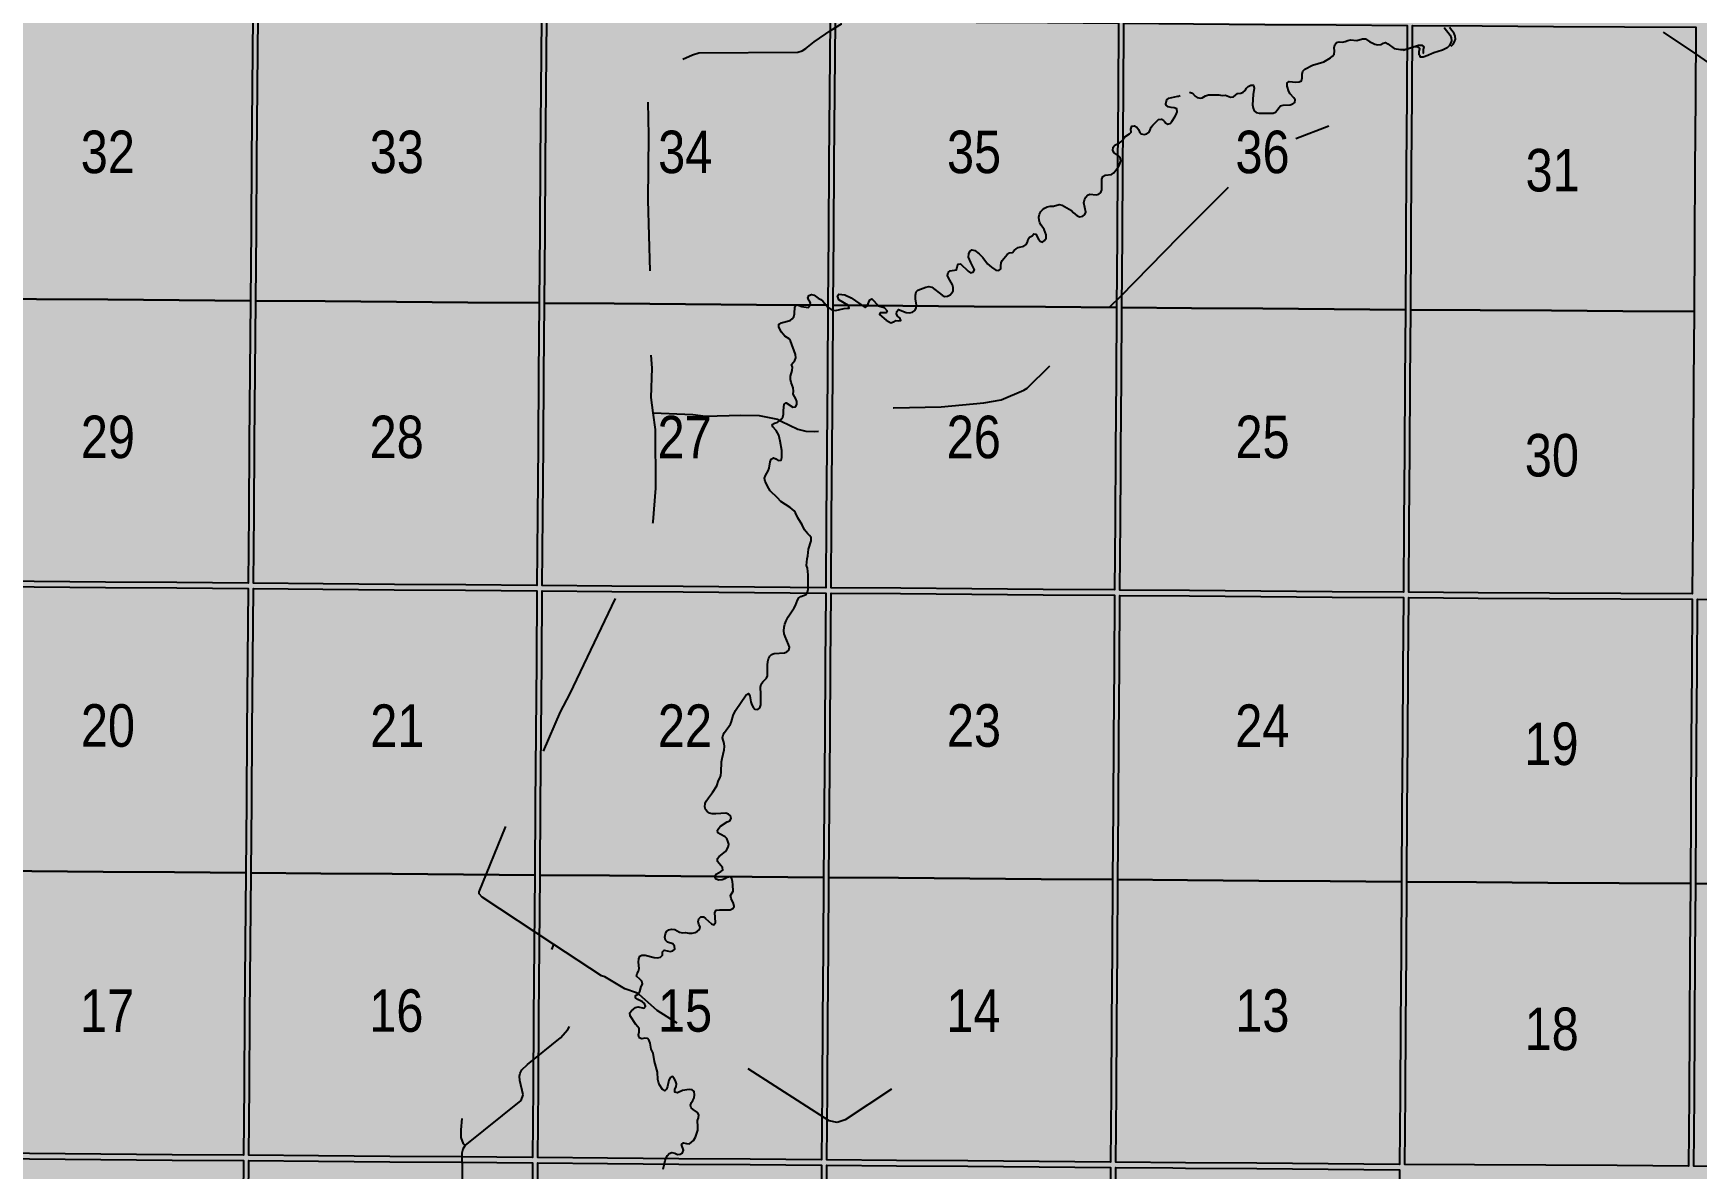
# Model space of a CAD drawing. Extents: x 403018 to 417191, y 6033193 to 6042673.
# Drawn here: x 413445.5 to 413758.8, y 6037053.8 to 6037267.7 of the extents above; entities that cross this region are included whole.
import ezdxf

# ---------------------------------------------------------------- set-up
doc = ezdxf.new("R2010")
doc.units = 0
doc.header["$LTSCALE"] = 5
doc.linetypes.add('DASHED2', pattern=[9.525, 6.35, -3.175])
for name, color, linetype in [('Quarters', 8, 'Continuous'), ('RoadSeg', 57, 'DASHED2'), ('T-CREEK', 160, 'Continuous'), ('T-WATER', 160, 'Continuous')]:
    doc.layers.add(name, color=color, linetype=linetype)
doc.layers.add('ROUTE-MAP-BACKGROUND-H', color=7, linetype='Continuous', true_color=0xf0ebff)
doc.styles.add('120', font='ARIALN.TTF', dxfattribs={"height": 13})

msp = doc.modelspace()

# ---------------------------------------------------------------- hatches: boundary and pattern name
at = {"layer": 'ROUTE-MAP-BACKGROUND-H'}
h = msp.add_hatch(color=256, dxfattribs=at)
h.dxf.hatch_style = 1
h.paths.add_polyline_path([(412923.423, 6037807.465), (416092.9, 6037807.465), (416092.9, 6035965.758), (412923.423, 6035965.758)])

# ---------------------------------------------------------------- linework, layer by layer
at = {"layer": 'Quarters'}
for points in [[(413446.149, 6037217.647), (413433.056, 6037217.751), (413433.17, 6037231.138), (413433.284, 6037244.526), (413433.398, 6037257.913), (413433.411, 6037259.37), (413433.512, 6037271.3), (413446.601, 6037271.196), (413460.024, 6037271.089), (413473.448, 6037270.983), (413486.871, 6037270.877), (413486.762, 6037257.49), (413486.653, 6037244.103), (413486.543, 6037230.716), (413486.434, 6037217.329), (413473.006, 6037217.435), (413459.577, 6037217.541), (413446.149, 6037217.647)], [(413500.532, 6037217.218), (413487.438, 6037217.321), (413487.548, 6037230.708), (413487.657, 6037244.095), (413487.766, 6037257.482), (413487.876, 6037270.869), (413500.965, 6037270.767), (413514.389, 6037270.662), (413527.812, 6037270.558), (413541.236, 6037270.453), (413541.132, 6037257.066), (413541.027, 6037243.678), (413540.922, 6037230.291), (413540.818, 6037216.903), (413527.389, 6037217.008), (413513.961, 6037217.113), (413500.532, 6037217.218)], [(413595.301, 6037229.866), (413595.201, 6037216.478), (413581.772, 6037216.583), (413568.344, 6037216.688), (413554.916, 6037216.793), (413541.822, 6037216.896), (413541.927, 6037230.283), (413542.031, 6037243.67), (413542.136, 6037257.058), (413542.24, 6037270.445), (413555.329, 6037270.343), (413568.753, 6037270.238), (413582.177, 6037270.133), (413595.6, 6037270.028), (413595.5, 6037256.641), (413595.4, 6037243.253), (413595.301, 6037229.866)], [(413649.679, 6037229.441), (413649.584, 6037216.053), (413636.155, 6037216.158), (413622.727, 6037216.263), (413609.298, 6037216.368), (413596.205, 6037216.47), (413596.305, 6037229.858), (413596.405, 6037243.246), (413596.505, 6037256.633), (413596.604, 6037270.021), (413609.693, 6037269.918), (413623.117, 6037269.814), (413636.54, 6037269.709), (413649.964, 6037269.604), (413649.869, 6037256.216), (413649.774, 6037242.829), (413649.679, 6037229.441)], [(413704.055, 6037229.009), (413703.964, 6037215.621), (413690.537, 6037215.728), (413677.109, 6037215.835), (413663.681, 6037215.941), (413650.588, 6037216.045), (413650.683, 6037229.433), (413650.778, 6037242.821), (413650.873, 6037256.209), (413650.968, 6037269.596), (413664.056, 6037269.492), (413677.48, 6037269.386), (413690.903, 6037269.279), (413704.325, 6037269.172), (413704.235, 6037255.785), (413704.145, 6037242.397), (413704.055, 6037229.009)], [(413718.062, 6037215.54), (413704.969, 6037215.615), (413705.059, 6037229.003), (413705.149, 6037242.391), (413705.24, 6037255.779), (413705.33, 6037269.166), (413718.418, 6037269.091), (413731.841, 6037269.014), (413745.264, 6037268.937), (413758.687, 6037268.86), (413758.602, 6037255.472), (413758.516, 6037242.084), (413758.431, 6037228.696), (413758.345, 6037215.309), (413744.917, 6037215.386), (413731.49, 6037215.463), (413718.062, 6037215.54)], [(413445.7, 6037164.433), (413432.602, 6037164.537), (413432.713, 6037177.589), (413432.827, 6037190.977), (413432.941, 6037204.364), (413433.056, 6037217.751), (413446.149, 6037217.647), (413459.577, 6037217.541), (413473.006, 6037217.435), (413486.434, 6037217.329), (413486.324, 6037203.941), (413486.215, 6037190.554), (413486.106, 6037177.167), (413485.999, 6037164.115), (413472.566, 6037164.221), (413459.133, 6037164.327), (413445.7, 6037164.433)], [(413500.102, 6037164.004), (413487.003, 6037164.107), (413487.11, 6037177.159), (413487.219, 6037190.546), (413487.329, 6037203.934), (413487.438, 6037217.321), (413500.532, 6037217.218), (413513.961, 6037217.113), (413527.389, 6037217.008), (413540.818, 6037216.903), (413540.713, 6037203.516), (413540.608, 6037190.129), (413540.504, 6037176.741), (413540.402, 6037163.689), (413526.968, 6037163.794), (413513.535, 6037163.899), (413500.102, 6037164.004)], [(413594.901, 6037176.315), (413594.804, 6037163.263), (413581.371, 6037163.368), (413567.937, 6037163.473), (413554.504, 6037163.578), (413541.406, 6037163.681), (413541.508, 6037176.733), (413541.613, 6037190.121), (413541.717, 6037203.508), (413541.822, 6037216.896), (413554.916, 6037216.793), (413568.344, 6037216.688), (413581.772, 6037216.583), (413595.201, 6037216.478), (413595.101, 6037203.091), (413595.001, 6037189.703), (413594.901, 6037176.315)], [(413649.298, 6037175.889), (413649.205, 6037162.837), (413635.772, 6037162.942), (413622.339, 6037163.047), (413608.906, 6037163.152), (413595.808, 6037163.255), (413595.905, 6037176.307), (413596.005, 6037189.695), (413596.105, 6037203.083), (413596.205, 6037216.47), (413609.298, 6037216.368), (413622.727, 6037216.263), (413636.155, 6037216.158), (413649.584, 6037216.053), (413649.488, 6037202.665), (413649.393, 6037189.277), (413649.298, 6037175.889)], [(413703.693, 6037175.458), (413703.605, 6037162.405), (413690.173, 6037162.512), (413676.74, 6037162.618), (413663.308, 6037162.725), (413650.21, 6037162.829), (413650.302, 6037175.881), (413650.371, 6037185.573), (413650.398, 6037189.269), (413650.493, 6037202.657), (413650.588, 6037216.045), (413663.681, 6037215.941), (413677.109, 6037215.835), (413690.537, 6037215.728), (413703.964, 6037215.621), (413703.874, 6037202.233), (413703.784, 6037188.846), (413703.693, 6037175.458)], [(413717.707, 6037162.324), (413704.61, 6037162.399), (413704.698, 6037175.452), (413704.788, 6037188.84), (413704.878, 6037202.228), (413704.969, 6037215.615), (413718.062, 6037215.54), (413731.49, 6037215.463), (413744.917, 6037215.386), (413758.345, 6037215.309), (413758.26, 6037201.921), (413758.174, 6037188.533), (413758.089, 6037175.145), (413758.005, 6037162.092), (413744.573, 6037162.169), (413731.14, 6037162.247), (413717.707, 6037162.324)], [(413445.239, 6037109.88), (413432.136, 6037109.984), (413432.25, 6037123.371), (413432.365, 6037136.758), (413432.479, 6037150.145), (413432.593, 6037163.533), (413445.691, 6037163.429), (413459.124, 6037163.323), (413472.558, 6037163.217), (413485.991, 6037163.11), (413485.881, 6037149.723), (413485.772, 6037136.336), (413485.663, 6037122.949), (413485.553, 6037109.562), (413472.115, 6037109.668), (413458.677, 6037109.774), (413445.239, 6037109.88)], [(413499.661, 6037109.451), (413486.557, 6037109.554), (413486.667, 6037122.941), (413486.776, 6037136.328), (413486.886, 6037149.716), (413486.995, 6037163.103), (413500.094, 6037163), (413513.527, 6037162.895), (413526.961, 6037162.79), (413540.394, 6037162.684), (413540.289, 6037149.297), (413540.185, 6037135.91), (413540.08, 6037122.522), (413539.975, 6037109.135), (413526.537, 6037109.24), (413513.099, 6037109.346), (413499.661, 6037109.451)], [(413594.497, 6037122.096), (413594.397, 6037108.708), (413580.959, 6037108.813), (413567.521, 6037108.919), (413554.083, 6037109.024), (413540.98, 6037109.127), (413541.084, 6037122.514), (413541.189, 6037135.902), (413541.294, 6037149.289), (413541.398, 6037162.677), (413554.497, 6037162.574), (413567.93, 6037162.469), (413581.363, 6037162.364), (413594.796, 6037162.258), (413594.696, 6037148.871), (413594.596, 6037135.483), (413594.497, 6037122.096)], [(413648.913, 6037121.669), (413648.818, 6037108.281), (413635.38, 6037108.386), (413621.942, 6037108.492), (413608.504, 6037108.597), (413595.401, 6037108.7), (413595.501, 6037122.088), (413595.601, 6037135.475), (413595.701, 6037148.863), (413595.8, 6037162.25), (413608.899, 6037162.148), (413622.332, 6037162.043), (413635.765, 6037161.937), (413649.198, 6037161.832), (413649.103, 6037148.444), (413649.008, 6037135.057), (413648.913, 6037121.669)], [(413703.328, 6037121.237), (413703.237, 6037107.849), (413689.8, 6037107.956), (413676.363, 6037108.063), (413662.925, 6037108.169), (413649.822, 6037108.273), (413649.917, 6037121.661), (413650.012, 6037135.049), (413650.107, 6037148.437), (413650.203, 6037161.824), (413663.301, 6037161.721), (413676.733, 6037161.614), (413690.166, 6037161.507), (413703.599, 6037161.401), (413703.508, 6037148.013), (413703.418, 6037134.625), (413703.328, 6037121.237)], [(413717.344, 6037107.768), (413704.242, 6037107.843), (413704.332, 6037121.231), (413704.422, 6037134.619), (413704.513, 6037148.007), (413704.603, 6037161.395), (413717.701, 6037161.32), (413731.134, 6037161.242), (413744.566, 6037161.165), (413757.999, 6037161.088), (413757.913, 6037147.7), (413757.828, 6037134.312), (413757.742, 6037120.924), (413757.657, 6037107.537), (413744.219, 6037107.614), (413730.782, 6037107.691), (413717.344, 6037107.768)], [(413771.764, 6037107.455), (413758.661, 6037107.531), (413758.747, 6037120.919), (413758.832, 6037134.306), (413758.918, 6037147.694), (413759.003, 6037161.082), (413772.101, 6037161.007), (413785.534, 6037160.93), (413798.967, 6037160.852), (413812.399, 6037160.775), (413812.319, 6037147.387), (413812.238, 6037133.999), (413812.157, 6037120.612), (413812.077, 6037107.224), (413798.639, 6037107.301), (413785.202, 6037107.378), (413771.764, 6037107.455)], [(413444.79, 6037056.666), (413431.682, 6037056.769), (413431.794, 6037069.822), (413431.908, 6037083.209), (413432.022, 6037096.596), (413432.136, 6037109.984), (413445.239, 6037109.88), (413458.677, 6037109.774), (413472.115, 6037109.668), (413485.553, 6037109.562), (413485.444, 6037096.175), (413485.334, 6037082.787), (413485.225, 6037069.4), (413485.118, 6037056.348), (413471.676, 6037056.454), (413458.233, 6037056.56), (413444.79, 6037056.666)], [(413499.231, 6037056.237), (413486.123, 6037056.34), (413486.229, 6037069.392), (413486.339, 6037082.78), (413486.448, 6037096.167), (413486.557, 6037109.554), (413499.661, 6037109.451), (413513.099, 6037109.346), (413526.537, 6037109.24), (413539.975, 6037109.135), (413539.871, 6037095.747), (413539.766, 6037082.36), (413539.661, 6037068.972), (413539.559, 6037055.92), (413526.116, 6037056.026), (413512.674, 6037056.131), (413499.231, 6037056.237)], [(413594.097, 6037068.545), (413594, 6037055.492), (413580.557, 6037055.598), (413567.114, 6037055.704), (413553.672, 6037055.809), (413540.564, 6037055.912), (413540.666, 6037068.965), (413540.77, 6037082.352), (413540.875, 6037095.74), (413540.98, 6037109.127), (413554.083, 6037109.024), (413567.521, 6037108.919), (413580.959, 6037108.813), (413594.397, 6037108.708), (413594.297, 6037095.32), (413594.197, 6037081.933), (413594.097, 6037068.545)], [(413648.533, 6037068.117), (413648.44, 6037055.064), (413634.997, 6037055.17), (413621.554, 6037055.276), (413608.112, 6037055.381), (413595.004, 6037055.484), (413595.101, 6037068.537), (413595.201, 6037081.925), (413595.301, 6037095.312), (413595.401, 6037108.7), (413608.504, 6037108.597), (413621.942, 6037108.492), (413635.38, 6037108.386), (413648.818, 6037108.281), (413648.723, 6037094.893), (413648.628, 6037081.505), (413648.533, 6037068.117)], [(413702.966, 6037067.686), (413702.878, 6037054.633), (413689.436, 6037054.739), (413675.994, 6037054.846), (413662.552, 6037054.953), (413649.444, 6037055.057), (413649.537, 6037068.109), (413649.632, 6037081.497), (413649.727, 6037094.885), (413649.822, 6037108.273), (413662.925, 6037108.169), (413676.363, 6037108.063), (413689.8, 6037107.956), (413703.237, 6037107.849), (413703.147, 6037094.461), (413703.057, 6037081.074), (413702.966, 6037067.686)], [(413716.99, 6037054.552), (413703.883, 6037054.627), (413703.971, 6037067.68), (413704.061, 6037081.068), (413704.151, 6037094.456), (413704.242, 6037107.843), (413717.344, 6037107.768), (413730.782, 6037107.691), (413744.219, 6037107.614), (413757.657, 6037107.537), (413757.571, 6037094.149), (413757.486, 6037080.761), (413757.4, 6037067.373), (413757.317, 6037054.32), (413743.875, 6037054.397), (413730.432, 6037054.474), (413716.99, 6037054.552)], [(413771.429, 6037054.239), (413758.321, 6037054.314), (413758.405, 6037067.367), (413758.49, 6037080.755), (413758.576, 6037094.143), (413758.661, 6037107.531), (413771.764, 6037107.455), (413785.202, 6037107.378), (413798.639, 6037107.301), (413812.077, 6037107.224), (413811.996, 6037093.836), (413811.915, 6037080.448), (413811.835, 6037067.06), (413811.756, 6037054.007), (413798.313, 6037054.084), (413784.871, 6037054.162), (413771.429, 6037054.239)], [(413444.329, 6037002.113), (413431.217, 6037002.216), (413431.331, 6037015.603), (413431.445, 6037028.991), (413431.559, 6037042.378), (413431.674, 6037055.765), (413444.781, 6037055.662), (413458.224, 6037055.556), (413471.667, 6037055.45), (413485.11, 6037055.344), (413485.001, 6037041.956), (413484.891, 6037028.569), (413484.782, 6037015.182), (413484.672, 6037001.795), (413477.482, 6037001.851), (413471.225, 6037001.901), (413457.777, 6037002.007), (413444.329, 6037002.113)], [(413498.79, 6037001.684), (413485.677, 6037001.787), (413485.786, 6037015.174), (413485.896, 6037028.561), (413486.005, 6037041.949), (413486.114, 6037055.336), (413499.222, 6037055.233), (413512.666, 6037055.127), (413526.109, 6037055.021), (413539.552, 6037054.916), (413539.447, 6037041.528), (413539.342, 6037028.141), (413539.238, 6037014.754), (413539.133, 6037001.366), (413525.685, 6037001.472), (413512.238, 6037001.578), (413498.79, 6037001.684)], [(413593.692, 6037014.325), (413593.593, 6037000.938), (413580.145, 6037001.043), (413566.698, 6037001.149), (413553.25, 6037001.255), (413540.137, 6037001.358), (413540.242, 6037014.746), (413540.347, 6037028.133), (413540.451, 6037041.521), (413540.556, 6037054.908), (413553.664, 6037054.805), (413567.107, 6037054.699), (413580.549, 6037054.594), (413593.992, 6037054.488), (413593.892, 6037041.1), (413593.792, 6037027.713), (413593.692, 6037014.325)], [(413648.147, 6037013.897), (413648.052, 6037000.509), (413634.605, 6037000.615), (413621.157, 6037000.721), (413607.71, 6037000.826), (413605.174, 6037000.846), (413594.597, 6037000.93), (413594.697, 6037014.317), (413594.797, 6037027.705), (413594.897, 6037041.093), (413594.996, 6037054.48), (413608.104, 6037054.377), (413621.547, 6037054.272), (413634.99, 6037054.166), (413648.433, 6037054.06), (413648.338, 6037040.672), (413648.242, 6037027.285), (413648.147, 6037013.897)], [(413702.601, 6037013.465), (413702.51, 6037000.077), (413689.063, 6037000.184), (413675.616, 6037000.29), (413663.792, 6037000.384), (413662.169, 6037000.396), (413649.056, 6037000.501), (413649.152, 6037013.889), (413649.247, 6037027.277), (413649.342, 6037040.664), (413649.437, 6037054.052), (413660.164, 6037053.967), (413662.545, 6037053.948), (413675.987, 6037053.842), (413689.429, 6037053.735), (413702.872, 6037053.628), (413702.781, 6037040.241), (413702.691, 6037026.853), (413702.601, 6037013.465)]]:
    msp.add_lwpolyline(points, close=True, dxfattribs=at)
at = {"layer": 'RoadSeg', "flags": 128}
for points in [[(413526.871, 6037058.189), (413537.427, 6037066.648), (413537.793, 6037067.747), (413537.16, 6037070.411), (413537.127, 6037071.276), (413537.227, 6037071.842), (413537.56, 6037072.442), (413538.592, 6037073.474), (413544.852, 6037078.502), (413546.185, 6037080.067), (413547.217, 6037081.699), (413547.317, 6037082.765), (413546.617, 6037085.063), (413543.82, 6037089.458), (413543.254, 6037090.623), (413542.855, 6037091.922), (413542.688, 6037093.121), (413542.755, 6037093.92), (413543.554, 6037096.051), (413530.067, 6037104.943), (413529.501, 6037105.575), (413529.501, 6037105.975), (413534.463, 6037118.163), (413538.792, 6037127.22), (413541.423, 6037132.049), (413544.852, 6037139.874), (413546.618, 6037143.237), (413557.573, 6037166.248), (413560.137, 6037171.41), (413561.802, 6037174.34), (413562.302, 6037175.672), (413562.768, 6037182.032), (413562.701, 6037193.088), (413562.268, 6037196.218), (413561.936, 6037199.082), (413562.069, 6037204.609), (413561.869, 6037207.24), (413561.702, 6037222.958), (413561.336, 6037236.278), (413561.469, 6037248.466), (413561.236, 6037262.585), (413561.369, 6037263.55), (413561.603, 6037263.75), (413561.935, 6037263.684), (413564.366, 6037262.418), (413565.598, 6037262.252), (413567.363, 6037262.618), (413569.694, 6037263.65), (413570.893, 6037264.017), (413589.541, 6037264.183), (413590.34, 6037264.383), (413591.039, 6037264.816), (413592.638, 6037266.115), (413595.801, 6037268.313), (413597.766, 6037269.478), (413601.795, 6037271.176), (413603.793, 6037272.808), (413605.325, 6037274.639), (413610.22, 6037283.231), (413611.785, 6037285.096), (413613.683, 6037286.195), (413618.345, 6037287.36)], [(413780.25, 6037253.96), (413774.19, 6037254.193), (413773.124, 6037254.693), (413770.86, 6037256.524), (413767.796, 6037257.756), (413766.231, 6037258.555), (413758.838, 6037263.684), (413741.023, 6037275.705)], [(413562.268, 6037196.218), (413569.728, 6037195.918), (413572.158, 6037195.585), (413578.785, 6037195.752), (413582.282, 6037195.685), (413585.712, 6037195.019), (413586.411, 6037194.619), (413589.508, 6037193.154), (413591.04, 6037192.755), (413592.605, 6037192.721), (413596.235, 6037192.988), (413597.666, 6037193.621), (413599.431, 6037196.451), (413600.497, 6037196.851), (413607.556, 6037197.183), (413616.514, 6037197.35), (413624.573, 6037198.083), (413627.836, 6037198.649), (413632.132, 6037200.48), (413632.731, 6037200.847), (413650.28, 6037218.129), (413661.369, 6037229.451), (413676.854, 6037244.936), (413678.552, 6037245.835), (413683.147, 6037247.8), (413689.541, 6037250.264)], [(413607.157, 6037068.812), (413598.466, 6037063.018), (413596.934, 6037062.518), (413595.435, 6037062.818), (413563.068, 6037083.597), (413559.638, 6037086.628), (413559.172, 6037086.927), (413556.94, 6037087.727), (413553.211, 6037089.958), (413552.578, 6037090.158), (413543.554, 6037096.051)], [(413552.578, 6037022.692), (413547.983, 6037020.327), (413544.453, 6037018.829), (413543.887, 6037018.862), (413543.387, 6037019.129), (413542.621, 6037020.061), (413542.122, 6037021.46), (413542.322, 6037026.155), (413542.355, 6037026.754), (413542.388, 6037028.386), (413541.922, 6037029.218), (413538.992, 6037030.783), (413532.232, 6037033.947), (413531.666, 6037034.38), (413530.9, 6037035.679), (413530.5, 6037036.078), (413529.668, 6037036.345), (413527.537, 6037036.278), (413527.104, 6037036.511), (413526.804, 6037036.911), (413526.671, 6037037.71), (413526.338, 6037056.791), (413526.504, 6037057.557), (413526.871, 6037058.189), (413526.538, 6037058.489), (413526.138, 6037059.688), (413526.105, 6037061.12), (413526.338, 6037063.284)]]:
    msp.add_lwpolyline(points, dxfattribs=at)
at = {"layer": 'T-CREEK'}
for points in [[(413712.61, 6037265.27), (413713.001, 6037265.646), (413713.251, 6037266.07), (413713.438, 6037266.59), (413713.375, 6037267.173), (413713.175, 6037267.665), (413712.293, 6037268.823)], [(413663.322, 6037256.614), (413663.878, 6037256.401), (413664.348, 6037255.876), (413664.779, 6037255.607), (413665.359, 6037255.492), (413665.709, 6037255.524), (413666.352, 6037255.939), (413666.855, 6037256.103), (413668.863, 6037256.088), (413669.483, 6037256.019), (413670.11, 6037256.065), (413671.039, 6037255.647), (413671.626, 6037255.717), (413672.329, 6037256.386), (413672.951, 6037256.423), (413673.402, 6037256.633), (413673.78, 6037256.949), (413674.021, 6037257.376), (413674.373, 6037257.696), (413674.856, 6037257.916), (413675.374, 6037257.917), (413675.501, 6037257.401), (413675.294, 6037256.196), (413675.205, 6037254.213), (413675.278, 6037253.577), (413675.483, 6037253.102), (413675.867, 6037252.79), (413676.407, 6037252.645), (413677.736, 6037252.677), (413679.042, 6037252.632), (413679.534, 6037252.839), (413679.851, 6037253.211), (413680.106, 6037253.669), (413680.448, 6037254.033), (413680.967, 6037254.194), (413682.289, 6037254.223), (413682.78, 6037254.402), (413683.176, 6037254.7), (413683.215, 6037255.174), (413682.931, 6037255.569), (413682.26, 6037256.272), (413682.032, 6037256.738), (413681.688, 6037257.771), (413681.679, 6037258.393), (413682.103, 6037258.643), (413683.315, 6037258.525), (413683.955, 6037258.539), (413684.396, 6037258.772), (413684.551, 6037259.34), (413684.558, 6037260.021), (413684.666, 6037260.601), (413685.017, 6037260.975), (413686.446, 6037261.681), (413688.584, 6037262.321), (413689.869, 6037263.074), (413690.262, 6037263.391), (413690.539, 6037263.799), (413690.544, 6037263.828), (413690.577, 6037264.013)], [(413690.577, 6037264.013), (413690.591, 6037264.094), (413690.638, 6037264.36), (413690.643, 6037264.389), (413690.546, 6037264.984), (413690.663, 6037265.562), (413690.966, 6037265.956), (413691.468, 6037266.113), (413692.096, 6037266.043), (413692.643, 6037266.176), (413693.105, 6037266.376), (413693.655, 6037266.487), (413694.838, 6037266.375), (413695.896, 6037266.688), (413696.462, 6037266.669), (413697.278, 6037266.112), (413697.724, 6037265.883), (413698.198, 6037265.665), (413698.746, 6037265.526), (413699.34, 6037265.581), (413699.78, 6037265.819), (413700.233, 6037265.988), (413700.679, 6037265.718), (413701.866, 6037264.838), (413703.072, 6037264.664), (413703.762, 6037264.673), (413704.329, 6037264.799), (413706.418, 6037265.48), (413707.08, 6037265.47), (413707.438, 6037265.141), (413707.337, 6037264.585), (413707.325, 6037264.247), (413707.316, 6037263.98), (413707.371, 6037263.898)], [(413586.549, 6037195.133), (413586.728, 6037195.407), (413586.844, 6037195.981), (413586.841, 6037196.678), (413586.978, 6037197.844), (413587.341, 6037198.091), (413588.567, 6037197.286), (413589.083, 6037197.369), (413589.353, 6037197.778), (413589.356, 6037198.339), (413589.152, 6037198.829), (413588.639, 6037199.718), (413588.713, 6037200.322), (413588.675, 6037200.95), (413588.265, 6037201.92), (413588.127, 6037202.475), (413588.141, 6037203.113), (413588.493, 6037204.162), (413588.515, 6037204.789), (413588.354, 6037205.301), (413588.979, 6037206.048), (413589.158, 6037206.57), (413589.102, 6037207.196), (413588.162, 6037209.752), (413587.905, 6037210.157), (413587.113, 6037210.68), (413586.752, 6037211.018), (413586.459, 6037211.437), (413585.982, 6037212.321), (413585.978, 6037212.887), (413586.405, 6037213.164), (413588.062, 6037213.611), (413588.495, 6037213.896), (413588.799, 6037214.293), (413588.905, 6037214.863), (413588.945, 6037216.185), (413589.25, 6037216.573), (413589.806, 6037216.451), (413590.299, 6037216.255), (413591.455, 6037216.067), (413591.78, 6037216.427), (413591.908, 6037216.92), (413591.427, 6037217.82), (413591.59, 6037218.334), (413592.083, 6037218.517), (413592.589, 6037218.349), (413593.391, 6037217.784), (413593.897, 6037217.579), (413594.274, 6037217.273), (413595.178, 6037216.102), (413595.997, 6037215.527), (413596.615, 6037215.493), (413598.284, 6037215.882), (413598.903, 6037215.954), (413599.224, 6037215.94), (413599.104, 6037216.451), (413597.247, 6037217.482), (413596.993, 6037218.242), (413597.272, 6037218.585), (413598.376, 6037218.422), (413599.58, 6037217.879), (413602.243, 6037216.032), (413602.624, 6037216.288), (413603.082, 6037217.492), (413603.463, 6037217.661), (413604.697, 6037216.394), (413605.799, 6037216.041), (413606.381, 6037215.416), (413606.189, 6037215.073), (413605.066, 6037215.029), (413604.886, 6037214.738), (413606.182, 6037213.666), (413607.044, 6037213.165), (413607.559, 6037213.327), (413608.012, 6037213.586), (413608.542, 6037213.514), (413608.958, 6037213.617), (413608.776, 6037214.09), (413608.375, 6037214.371), (413608.098, 6037214.796), (413608.157, 6037215.328), (413608.517, 6037215.645), (413609.957, 6037215.084), (413610.587, 6037215.04), (413611.138, 6037215.199), (413611.545, 6037215.49), (413611.844, 6037215.899), (413611.878, 6037216.503), (413611.708, 6037217.716), (413611.716, 6037218.385), (413611.812, 6037218.975), (413612.155, 6037219.31), (413612.634, 6037219.504), (413613.633, 6037219.883), (413614.206, 6037219.998), (413614.774, 6037219.904), (413616.705, 6037218.359), (413617.155, 6037218.141), (413617.745, 6037218.205), (413618.196, 6037218.44), (413618.533, 6037218.797), (413618.801, 6037219.223), (413618.819, 6037219.823), (413618.642, 6037220.326), (413617.918, 6037221.643), (413617.754, 6037222.111), (413617.871, 6037222.647), (413618.244, 6037222.956), (413619.397, 6037223.137), (413619.525, 6037223.695), (413619.719, 6037224.204), (413620.177, 6037224.259), (413621.599, 6037222.876), (413622.03, 6037222.604), (413622.579, 6037222.721), (413622.824, 6037223.142), (413622.105, 6037224.543), (413621.692, 6037225.527), (413621.725, 6037226.131), (413621.943, 6037226.619), (413622.322, 6037226.938), (413622.874, 6037226.798), (413623.696, 6037226.185), (413624.396, 6037225.456), (413625.285, 6037224.281), (413626.011, 6037223.632), (413626.859, 6037223.059), (413627.415, 6037223.001), (413627.794, 6037223.312), (413627.758, 6037223.891), (413627.818, 6037224.477), (413628.042, 6037224.93), (413628.993, 6037226.05), (413629.39, 6037226.341), (413629.975, 6037226.391), (413630.284, 6037226.768), (413630.635, 6037227.085), (413631.054, 6037227.33), (413632.125, 6037227.635), (413632.54, 6037227.926), (413632.782, 6037228.359), (413632.917, 6037228.905), (413633.191, 6037229.312), (413633.646, 6037229.549), (413633.963, 6037229.904), (413634.387, 6037229.847), (413634.86, 6037228.915), (413635.163, 6037228.528), (413635.635, 6037228.36), (413636.024, 6037228.647), (413636.279, 6037229.109), (413636.309, 6037229.719), (413636.149, 6037230.272), (413635.924, 6037230.749), (413635.375, 6037231.557), (413635.14, 6037232.016), (413634.963, 6037232.5), (413634.923, 6037233.099), (413635.047, 6037233.665), (413635.275, 6037234.116), (413635.606, 6037234.471), (413636.009, 6037234.774), (413636.494, 6037234.985), (413637.054, 6037235.125), (413637.717, 6037235.153), (413638.764, 6037235.464), (413639.35, 6037235.342), (413641.105, 6037234.332), (413641.418, 6037233.963), (413642.17, 6037233.342), (413642.668, 6037233.15), (413643.216, 6037233.249), (413643.591, 6037233.546), (413643.791, 6037234.021), (413643.432, 6037235.761), (413643.556, 6037236.337), (413643.77, 6037236.837), (413644.077, 6037237.204), (413644.522, 6037237.433), (413645.699, 6037237.249), (413646.236, 6037237.373), (413646.611, 6037237.704), (413646.785, 6037238.22), (413646.791, 6037240.215), (413646.973, 6037240.707), (413647.406, 6037240.978), (413648.644, 6037241.114), (413649.071, 6037241.406), (413649.98, 6037242.668), (413650.209, 6037243.122), (413650.363, 6037243.658), (413650.279, 6037244.284), (413649.958, 6037244.647), (413649.123, 6037245.194), (413648.895, 6037245.637), (413648.953, 6037246.257), (413649.256, 6037246.623), (413650.146, 6037247.094), (413650.539, 6037247.401), (413651.143, 6037248.188), (413651.984, 6037248.743), (413652.301, 6037249.096), (413652.274, 6037249.669), (413652.436, 6037250.194), (413652.955, 6037250.279), (413653.392, 6037250.019), (413653.685, 6037249.612), (413653.919, 6037249.133), (413654.214, 6037248.754), (413654.746, 6037248.626), (413655.246, 6037248.795), (413655.686, 6037249.088), (413655.927, 6037249.511), (413656.115, 6037250.021), (413656.41, 6037250.418), (413657.49, 6037251.449), (413658.02, 6037251.548), (413658.423, 6037251.252), (413658.588, 6037251.071), (413658.832, 6037250.805), (413659.098, 6037250.606), (413659.141, 6037250.574), (413659.644, 6037250.732), (413659.985, 6037251.095), (413660.532, 6037251.976), (413660.78, 6037252.41), (413660.975, 6037252.911), (413660.947, 6037253.464), (413660.426, 6037253.642), (413659.844, 6037253.729), (413659.308, 6037253.879), (413658.895, 6037254.169), (413658.861, 6037254.371), (413658.857, 6037254.394), (413658.991, 6037255.01), (413659.028, 6037255.177), (413659.419, 6037255.456), (413661.101, 6037255.832), (413661.255, 6037255.894), (413661.521, 6037256.002)], [(413586.04, 6037194.639), (413586.459, 6037194.994), (413586.549, 6037195.133)], [(413587.324, 6037157.02), (413587.74, 6037157.774), (413588.849, 6037159.473), (413589.103, 6037159.935), (413589.478, 6037160.904), (413589.737, 6037161.335), (413590.128, 6037161.614), (413591.13, 6037161.959), (413591.385, 6037162.413), (413591.489, 6037162.979), (413591.466, 6037165.722), (413591.328, 6037166.949), (413591.185, 6037167.474), (413591.201, 6037168.108), (413591.263, 6037168.703), (413591.401, 6037169.262), (413591.535, 6037170.547), (413592.022, 6037172.08), (413592.069, 6037172.504), (413592.018, 6037172.72), (413591.747, 6037173.113), (413591.388, 6037173.441), (413590.792, 6037174.201), (413590.333, 6037175.133), (413589.531, 6037176.4), (413589.118, 6037177.364), (413588.825, 6037177.777), (413588.075, 6037178.404), (413586.362, 6037179.496), (413585.696, 6037180.222), (413584.32, 6037181.531), (413584.047, 6037181.93), (413583.367, 6037183.301), (413583.285, 6037183.878), (413583.429, 6037184.422), (413583.94, 6037185.299), (413584.123, 6037185.816), (413584.307, 6037186.976), (413584.495, 6037187.466), (413584.922, 6037187.729), (413585.395, 6037187.525), (413585.834, 6037187.262), (413586.395, 6037187.29), (413586.548, 6037187.778), (413586.528, 6037189.084), (413586.21, 6037190.89), (413585.929, 6037191.992), (413585.472, 6037192.896), (413584.822, 6037193.6), (413584.696, 6037194.039), (413585.112, 6037194.272), (413585.669, 6037194.392), (413586.04, 6037194.639)], [(413572.693, 6037123.685), (413573.461, 6037124.661), (413574.257, 6037125.927), (413574.594, 6037126.925), (413574.83, 6037127.366), (413575.007, 6037127.894), (413575.101, 6037128.5), (413575.174, 6037130.471), (413575.252, 6037131.087), (413575.661, 6037132.752), (413575.739, 6037133.36), (413575.645, 6037133.929), (413575.368, 6037134.968), (413575.466, 6037135.55), (413575.703, 6037135.998), (413576.869, 6037137.593), (413577.056, 6037138.091), (413577.346, 6037139.178), (413577.781, 6037140.13), (413579.777, 6037143.103), (413580.22, 6037143.322), (413580.469, 6037142.897), (413580.679, 6037141.755), (413580.867, 6037141.223), (413581.106, 6037140.764), (413581.463, 6037140.406), (413582.001, 6037140.34), (413582.39, 6037140.659), (413582.554, 6037141.189), (413582.582, 6037143.21), (413582.522, 6037144.533), (413582.632, 6037145.091), (413582.933, 6037145.506), (413583.602, 6037146.209), (413583.841, 6037146.656), (413583.828, 6037148.683), (413583.874, 6037149.341), (413584.024, 6037149.867), (413584.251, 6037150.341), (413584.57, 6037150.696), (413585.055, 6037150.901), (413587.012, 6037150.982), (413587.489, 6037151.187), (413587.866, 6037151.496), (413587.966, 6037152.058), (413587.805, 6037152.589), (413587.136, 6037154.046), (413586.967, 6037154.581), (413586.891, 6037155.175), (413586.947, 6037155.809), (413587.077, 6037156.369), (413587.324, 6037157.02)], [(413559.756, 6037087.217), (413559.997, 6037088.173), (413560.249, 6037088.585), (413560.181, 6037089.141), (413559.856, 6037089.49), (413559.117, 6037090.097), (413559.269, 6037090.567), (413559.516, 6037091.014), (413559.678, 6037091.524), (413559.548, 6037092.733), (413559.586, 6037093.333), (413559.769, 6037093.831), (413560.17, 6037094.076), (413560.796, 6037094.028), (413562.489, 6037093.636), (413563.115, 6037093.574), (413563.672, 6037093.695), (413564.019, 6037094.028), (413564.039, 6037094.652), (413564.374, 6037095.005), (413565.47, 6037094.714), (413566.002, 6037094.862), (413566.373, 6037095.181), (413566.291, 6037095.74), (413566.012, 6037096.153), (413564.977, 6037096.5), (413564.636, 6037096.859), (413564.504, 6037097.414), (413564.59, 6037098.034), (413564.826, 6037098.504), (413565.217, 6037098.799), (413565.727, 6037098.971), (413566.349, 6037098.881), (413567.26, 6037098.408), (413567.784, 6037098.252), (413568.406, 6037098.314), (413568.994, 6037098.217), (413569.63, 6037098.189), (413570.194, 6037098.323), (413570.647, 6037098.55), (413571.019, 6037098.903), (413571.134, 6037099.396), (413570.889, 6037099.837), (413570.751, 6037100.368), (413570.913, 6037100.906), (413571.238, 6037101.253), (413571.77, 6037101.278), (413572.163, 6037100.98), (413573.266, 6037099.954), (413573.742, 6037099.783), (413574.039, 6037100.178), (413573.905, 6037102.099), (413574.179, 6037102.507), (413574.803, 6037102.573), (413576.15, 6037102.564), (413576.796, 6037102.614), (413577.287, 6037102.807), (413577.558, 6037103.21), (413577.442, 6037103.789), (413576.971, 6037104.741), (413576.858, 6037105.282), (413577.377, 6037106.101), (413577.261, 6037107.288), (413577.251, 6037107.944), (413577.1, 6037108.441), (413576.771, 6037108.776), (413576.235, 6037108.648), (413575.796, 6037108.401), (413575.251, 6037108.232), (413574.643, 6037108.156), (413574.161, 6037108.376), (413573.915, 6037108.827), (413574.144, 6037109.286), (413575.004, 6037109.788), (413575.383, 6037110.087), (413575.317, 6037110.585), (413574.378, 6037111.717), (413574.388, 6037112.241), (413574.699, 6037112.646), (413575.884, 6037113.563), (413576.188, 6037113.933), (413576.443, 6037114.394), (413576.507, 6037114.978), (413576.377, 6037115.525), (413576.164, 6037116.002), (413575.851, 6037116.361), (413574.9, 6037116.822), (413574.483, 6037117.096), (413574.389, 6037117.564), (413574.638, 6037117.998), (413574.981, 6037118.333), (413576.232, 6037119.141), (413576.703, 6037119.376), (413576.972, 6037119.781), (413576.83, 6037120.306), (413576.451, 6037120.619), (413575.953, 6037120.819), (413574.076, 6037120.651), (413573.4, 6037120.657), (413572.87, 6037120.783), (413572.493, 6037121.074), (413572.166, 6037121.463), (413572.01, 6037121.978), (413572.076, 6037122.61), (413572.277, 6037123.084), (413572.693, 6037123.685)], [(413562.256, 6037075.583), (413561.935, 6037076.369), (413561.724, 6037077.5), (413561.548, 6037077.987), (413561.231, 6037078.366), (413560.695, 6037078.402), (413560.12, 6037078.298), (413559.621, 6037078.473), (413559.532, 6037079.014), (413559.668, 6037079.58), (413559.63, 6037080.202), (413559.349, 6037080.609), (413559.016, 6037080.972), (413557.933, 6037082.627), (413557.881, 6037083.197), (413558.186, 6037083.554), (413558.926, 6037084.182), (413559.459, 6037084.321), (413560.541, 6037084.055), (413560.86, 6037084.429), (413560.671, 6037084.937), (413560.306, 6037085.249), (413559.375, 6037085.692), (413558.988, 6037085.987), (413558.962, 6037086.448), (413559.348, 6037086.667)], [(413559.348, 6037086.667), (413559.718, 6037087.076), (413559.756, 6037087.217)], [(413570.256, 6037059.751), (413570.689, 6037061.066), (413570.729, 6037061.698), (413570.618, 6037062.879), (413570.8, 6037063.392), (413570.892, 6037063.96), (413570.655, 6037064.419), (413569.813, 6037064.986), (413569.46, 6037065.318), (413569.293, 6037065.798), (413569.491, 6037066.262), (413569.774, 6037066.665), (413569.988, 6037067.151), (413570.048, 6037067.761), (413569.978, 6037068.368), (413569.638, 6037068.699), (413569.038, 6037068.753), (413567.816, 6037068.577), (413566.872, 6037068.119), (413566.352, 6037068.249), (413566.394, 6037068.797), (413566.623, 6037069.243), (413566.667, 6037069.825), (413566.491, 6037070.378), (413566.23, 6037070.831), (413565.903, 6037071.19), (413565.482, 6037070.931), (413565.245, 6037070.484), (413564.989, 6037069.328), (413564.789, 6037068.814), (413564.452, 6037068.479), (413564.031, 6037068.74), (413563.506, 6037069.601), (413563.289, 6037070.108), (413563.145, 6037070.648), (413563.109, 6037071.983), (413562.535, 6037074.002), (413562.256, 6037075.583)], [(413564.167, 6037053.704), (413564.553, 6037055.394), (413564.75, 6037055.867), (413565.014, 6037056.297), (413565.327, 6037056.66), (413565.812, 6037056.868), (413566.372, 6037056.737), (413566.865, 6037056.521), (413567.391, 6037056.531), (413567.792, 6037056.832), (413567.974, 6037057.344), (413567.627, 6037058.402), (413568.018, 6037058.687), (413568.538, 6037058.549), (413569.102, 6037058.537), (413569.509, 6037058.798), (413569.862, 6037059.129), (413570.256, 6037059.751)]]:
    msp.add_lwpolyline(points, dxfattribs=at)
at = {"layer": 'T-WATER', "linetype": 'Continuous', "flags": 128}
msp.add_lwpolyline([(413711.287, 6037268.812), (413712.402, 6037267.35), (413712.603, 6037266.858), (413712.666, 6037266.275), (413712.479, 6037265.754), (413712.23, 6037265.33), (413711.839, 6037264.953), (413710.958, 6037264.531), (413709.351, 6037264.037), (413708.747, 6037263.766), (413708.481, 6037263.646), (413708.214, 6037263.543), (413707.349, 6037263.207), (413706.83, 6037263.236), (413706.725, 6037263.391), (413706.544, 6037263.658), (413706.553, 6037263.924), (413706.564, 6037264.263), (413706.665, 6037264.819), (413706.306, 6037265.149), (413705.644, 6037265.157), (413704.528, 6037264.793), (413703.522, 6037264.467)], dxfattribs=at)

# ---------------------------------------------------------------- texts
at = {"layer": 'RoadSeg', "style": '120'}
for s, p in [('32', (413454.464, 6037241.365)), ('33', (413508.905, 6037241.365)), ('34', (413563.223, 6037241.365)), ('35', (413617.625, 6037241.365)), ('36', (413671.966, 6037241.357)), ('31', (413726.61, 6037237.918)), ('29', (413454.477, 6037187.682)), ('28', (413508.875, 6037187.673)), ('27', (413563.105, 6037187.638)), ('26', (413617.579, 6037187.664)), ('25', (413671.966, 6037187.673)), ('30', (413726.47, 6037184.226)), ('20', (413454.485, 6037133.31)), ('21', (413508.989, 6037133.274)), ('22', (413563.169, 6037133.274)), ('23', (413617.609, 6037133.31)), ('24', (413671.927, 6037133.274)), ('19', (413726.394, 6037129.871)), ('17', (413454.334, 6037079.598)), ('16', (413508.809, 6037079.608)), ('15', (413563.195, 6037079.633)), ('14', (413617.52, 6037079.598)), ('13', (413671.929, 6037079.617)), ('18', (413726.429, 6037076.17))]:
    msp.add_text(s, height=8.0041, dxfattribs=at).set_placement(p)
msp.add_text('63-24-5', height=39.983, rotation=359.95761, dxfattribs=at).set_placement((413462.883, 6037094.083))

doc.saveas('drawing.dxf')
